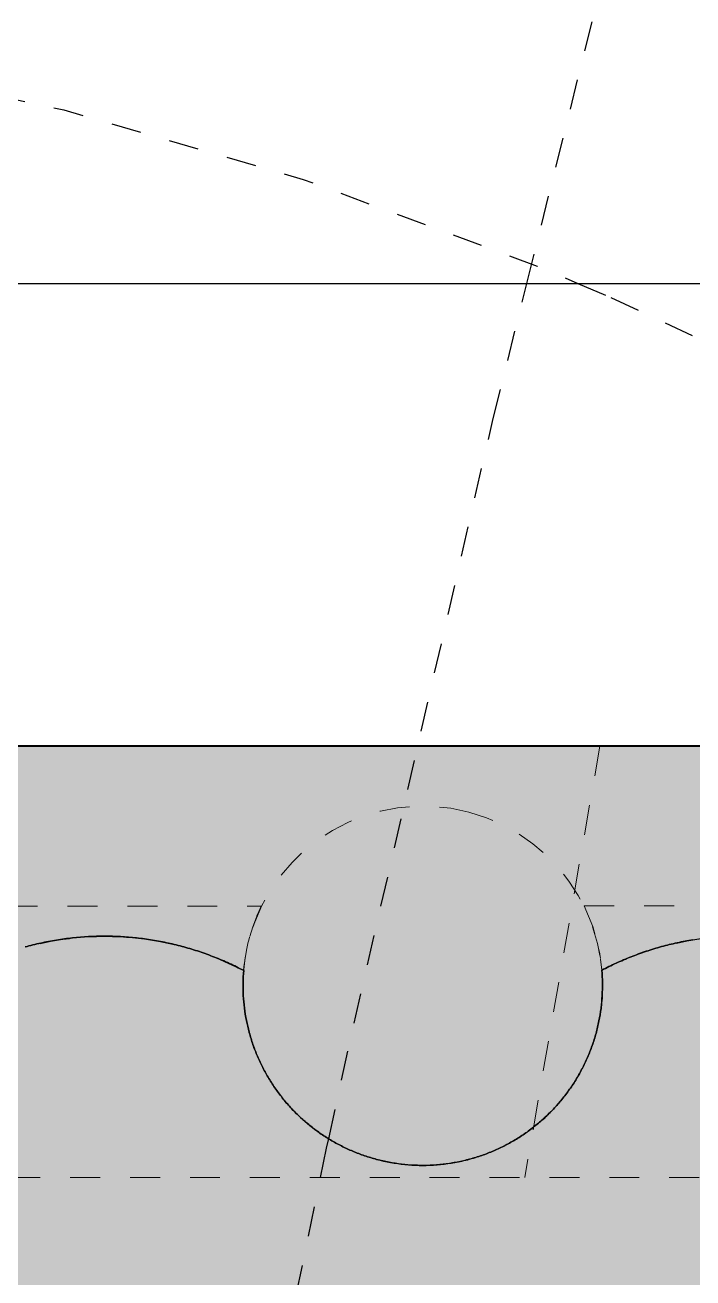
# Model space of a CAD drawing. Header units: metres. Extents: x -1147 to -802, y 5 to 567.
# Drawn here: x -1029.143 to -1026.913, y 544.278 to 548.462 of the extents above; entities that cross this region are included whole.
import ezdxf

# ---------------------------------------------------------------- set-up
doc = ezdxf.new("R2010")
doc.units = ezdxf.units.M
doc.linetypes.add('IMPORT-LNMK-LineTurn _3_', pattern=[0.0012, 0.0006, -0.0006])
doc.linetypes.add('JacobsDash', pattern=[0.0045, 0.003, -0.0015])
for name, color, linetype, lineweight in [('A-FLOR', 7, 'Continuous', 50), ('A-FLOR-PATT', 7, 'Continuous', 40), ('A-GENM', 7, 'Continuous', 35), ('A-GENM-HDLN', 7, 'JacobsDash', 15), ('S-BEAM', 7, 'Continuous', 50), ('S-BEAM-HDLN', 7, 'JacobsDash', 15), ('S-FNDN-HDLN', 7, 'JacobsDash', 15)]:
    doc.layers.add(name, color=color, linetype=linetype, lineweight=lineweight)

# ---------------------------------------------------------------- blocks, each defined once
blk = doc.blocks.new('T2DPAA-T2D-C3S-RW-M2D-100010_dwg-40802999-DRG-2873010 - GENERAL ARRANGEMENT PLAN')
at = {"color": 9, "linetype": 'IMPORT-LNMK-LineTurn _3_', "lineweight": 25, "true_color": 0xc3c3c3}
for p, q in [((53.1018, -600.3643), (55.1726, -600.2944)), ((55.1726, -600.2944), (55.6376, -600.2873)), ((52.7065, -600.3816), (53.1018, -600.3643)), ((55.6814, -600.4522), (55.6644, -600.5704)), ((55.6644, -600.5704), (55.5634, -601.1276))]:
    blk.add_line(p, q, dxfattribs=at)
at = {"color": 254, "linetype": 'IMPORT-LNMK-LineTurn _3_', "lineweight": 25, "true_color": 0xd5d5d5}
for p, q in [((50.1782, -600.5223), (52.6742, -600.383)), ((52.6742, -600.383), (52.7025, -600.3818)), ((52.7026, -600.3818), (52.7065, -600.3816))]:
    blk.add_line(p, q, dxfattribs=at)
at = {"color": 9, "linetype": 'IMPORT-LNMK-LineTurn _3_', "lineweight": 25, "true_color": 0xc3c3c3, "flags": 128}
for points in [[(55.759, -597.8117), (55.8005, -598.6438), (55.7816, -599.4767), (55.7024, -600.3061), (55.6814, -600.4522)], [(55.6376, -600.2873), (57.6723, -600.2563), (60.1722, -600.2688), (60.6001, -600.276), (61.6658, -600.3048)]]:
    blk.add_lwpolyline(points, dxfattribs=at)
blk = doc.blocks.new('T2DPAA-T2D-PWC-RW-M2D-100010_RoadDesign_rvt-1-DRG-2873010 - GENERAL ARRANGEMENT PLAN')
at = {"color": 254, "lineweight": 18, "true_color": 0xe3e3e3, "rotation": 75.11694444444437}
blk.add_blockref('T2DPAA-T2D-C3S-RW-M2D-100010_dwg-40802999-DRG-2873010 - GENERAL ARRANGEMENT PLAN', (-1722.337, 648.0105), dxfattribs=at)
blk = doc.blocks.new('Top of Pavement - RL A - Top of Pavement - RL A-68818558-DRG-2873010 - GENERAL ARRANGEMENT PLAN')
at = {"layer": 'A-GENM', "color": 253, "lineweight": 25, "true_color": 0xa3a3a3}
for points, knots in [([(133.061, 55.0586), (133.0956, 54.9286), (133.1661, 54.6631), (133.2728, 54.2618), (133.3809, 53.8549), (133.489, 53.4479), (133.5972, 53.041), (133.7053, 52.6341), (133.8134, 52.2271), (133.9216, 51.8201), (134.0297, 51.4132), (134.1379, 51.0062), (134.246, 50.5993), (134.3542, 50.1923), (134.4623, 49.7853), (134.5704, 49.3784), (134.6786, 48.9714), (134.7867, 48.5645), (134.8949, 48.1575), (135.003, 47.7505), (135.1111, 47.3436), (135.2193, 46.9366), (135.3274, 46.5296), (135.4356, 46.1227), (135.5437, 45.7157), (135.6519, 45.3087), (135.76, 44.9017), (135.8682, 44.4948), (135.9763, 44.0878), (136.0844, 43.6808), (136.1926, 43.2739), (136.3007, 42.8669), (136.4089, 42.4599), (136.517, 42.0529), (136.6252, 41.6459), (136.7333, 41.239), (136.8415, 40.832), (136.9496, 40.425), (137.0578, 40.018), (137.1659, 39.611), (137.274, 39.204), (137.3822, 38.7971), (137.4903, 38.3901), (137.5985, 37.9831), (137.7066, 37.5761), (137.8148, 37.1691), (137.9229, 36.7621), (138.0311, 36.3552), (138.1392, 35.9482), (138.2474, 35.5412), (138.3555, 35.1342), (138.4637, 34.7272), (138.5718, 34.3202), (138.6799, 33.9132), (138.7881, 33.5062), (138.8962, 33.0993), (139.0044, 32.6923), (139.1125, 32.2853), (139.2207, 31.8783), (139.3288, 31.4713), (139.437, 31.0643), (139.5451, 30.6573), (139.6533, 30.2503), (139.7614, 29.8433), (139.8696, 29.4363), (139.9777, 29.0294), (140.0858, 28.6224), (140.194, 28.2154), (140.3021, 27.8084), (140.4103, 27.4014), (140.5184, 26.9944), (140.6266, 26.5874), (140.7347, 26.1804), (140.8429, 25.7734), (140.951, 25.3664), (141.0592, 24.9595), (141.1673, 24.5525), (141.2754, 24.1455), (141.3836, 23.7385), (141.4917, 23.3315), (141.5999, 22.9245), (141.708, 22.5175), (141.8162, 22.1105), (141.9243, 21.7036), (142.0325, 21.2966), (142.1406, 20.8896), (142.2487, 20.4826), (142.3569, 20.0756), (142.465, 19.6686), (142.5732, 19.2616), (142.6813, 18.8547), (142.7895, 18.4477), (142.8976, 18.0407), (143.0058, 17.6337), (143.1139, 17.2268), (143.222, 16.8198), (143.3302, 16.4128), (143.4383, 16.0058), (143.5465, 15.5989), (143.6546, 15.1919), (143.7627, 14.7849), (143.8709, 14.3779), (143.961, 14.0387), (144.0331, 13.7674), (144.0871, 13.5639), (144.1412, 13.3605), (144.2133, 13.0892), (144.3034, 12.75), (144.4116, 12.3431), (144.5197, 11.9361), (144.6278, 11.5291), (144.736, 11.1222), (144.8444, 10.7153), (144.9524, 10.3083), (145.0595, 9.9011), (145.1678, 9.4942), (145.2607, 9.1557), (145.3386, 8.886), (145.3992, 8.6845), (145.4628, 8.484), (145.5289, 8.2844), (145.5965, 8.0852), (145.6648, 7.8863), (145.7327, 7.6873), (145.8221, 7.4215), (145.9107, 7.1555), (145.9993, 6.8894), (146.0883, 6.6235), (146.1998, 6.2912), (146.3336, 5.8925), (146.4672, 5.4936), (146.6007, 5.0948), (146.7343, 4.6959), (146.8681, 4.2972), (147.0025, 3.8987), (147.1372, 3.5003), (147.317, 2.9692), (147.4968, 2.4381), (147.6766, 1.907), (147.8114, 1.5086), (147.9462, 1.1103), (148.0811, 0.712), (148.2159, 0.3137), (148.3507, -0.0847), (148.4855, -0.483), (148.6204, -0.8813), (148.7552, -1.2796), (148.89, -1.6778), (149.0248, -2.0761), (149.1448, -2.4305), (149.2198, -2.6521), (149.2498, -2.7409)], [0.3006999, 0.3006999, 0.3006999, 0.3006999, 0.3034682, 0.3063584, 0.3092486, 0.3121387, 0.3150289, 0.3179191, 0.3208092, 0.3236994, 0.3265896, 0.3294798, 0.3323699, 0.3352601, 0.3381503, 0.3410405, 0.3439306, 0.3468208, 0.349711, 0.3526012, 0.3554913, 0.3583815, 0.3612717, 0.3641618, 0.367052, 0.3699422, 0.3728324, 0.3757225, 0.3786127, 0.3815029, 0.3843931, 0.3872832, 0.3901734, 0.3930636, 0.3959538, 0.3988439, 0.4017341, 0.4046243, 0.4075145, 0.4104046, 0.4132948, 0.416185, 0.4190751, 0.4219653, 0.4248555, 0.4277457, 0.4306358, 0.433526, 0.4364162, 0.4393064, 0.4421965, 0.4450867, 0.4479769, 0.4508671, 0.4537572, 0.4566474, 0.4595376, 0.4624277, 0.4653179, 0.4682081, 0.4710983, 0.4739884, 0.4768786, 0.4797688, 0.482659, 0.4855491, 0.4884393, 0.4913295, 0.4942197, 0.4971098, 0.5, 0.5028902, 0.5057803, 0.5086705, 0.5115607, 0.5144509, 0.517341, 0.5202312, 0.5231214, 0.5260116, 0.5289017, 0.5317919, 0.5346821, 0.5375723, 0.5404624, 0.5433526, 0.5462428, 0.5491329, 0.5520231, 0.5549133, 0.5578035, 0.5606936, 0.5635838, 0.566474, 0.5693642, 0.5722543, 0.5751445, 0.5780347, 0.5809249, 0.583815, 0.5867052, 0.5895954, 0.5924855, 0.5939306, 0.5953757, 0.5968208, 0.5982659, 0.6011561, 0.6040462, 0.6069364, 0.6098266, 0.6127168, 0.6156069, 0.6184971, 0.6213873, 0.6242775, 0.6271676, 0.6286127, 0.6300578, 0.6315029, 0.632948, 0.6343931, 0.6358382, 0.6372832, 0.6387283, 0.6416185, 0.6430636, 0.6445087, 0.6473988, 0.650289, 0.6531792, 0.6560694, 0.6589595, 0.6618497, 0.6647399, 0.6676301, 0.6705202, 0.6763006, 0.6791908, 0.6820809, 0.6849711, 0.6878613, 0.6907514, 0.6936416, 0.6965318, 0.699422, 0.7023121, 0.7052023, 0.7080925, 0.7109827, 0.7129166, 0.7129166, 0.7129166, 0.7129166]), ([(133.061, 55.0586), (133.0956, 54.9286), (133.1661, 54.6631), (133.2728, 54.2618), (133.3809, 53.8549), (133.489, 53.4479), (133.5972, 53.041), (133.7053, 52.6341), (133.8134, 52.2271), (133.9216, 51.8201), (134.0297, 51.4132), (134.1379, 51.0062), (134.246, 50.5993), (134.3542, 50.1923), (134.4623, 49.7853), (134.5704, 49.3784), (134.6786, 48.9714), (134.7867, 48.5645), (134.8949, 48.1575), (135.003, 47.7505), (135.1111, 47.3436), (135.2193, 46.9366), (135.3274, 46.5296), (135.4356, 46.1227), (135.5437, 45.7157), (135.6519, 45.3087), (135.76, 44.9017), (135.8682, 44.4948), (135.9763, 44.0878), (136.0844, 43.6808), (136.1926, 43.2739), (136.3007, 42.8669), (136.4089, 42.4599), (136.517, 42.0529), (136.6252, 41.6459), (136.7333, 41.239), (136.8415, 40.832), (136.9496, 40.425), (137.0578, 40.018), (137.1659, 39.611), (137.274, 39.204), (137.3822, 38.7971), (137.4903, 38.3901), (137.5985, 37.9831), (137.7066, 37.5761), (137.8148, 37.1691), (137.9229, 36.7621), (138.0311, 36.3552), (138.1392, 35.9482), (138.2474, 35.5412), (138.3555, 35.1342), (138.4637, 34.7272), (138.5718, 34.3202), (138.6799, 33.9132), (138.7881, 33.5062), (138.8962, 33.0993), (139.0044, 32.6923), (139.1125, 32.2853), (139.2207, 31.8783), (139.3288, 31.4713), (139.437, 31.0643), (139.5451, 30.6573), (139.6533, 30.2503), (139.7614, 29.8433), (139.8696, 29.4363), (139.9777, 29.0294), (140.0858, 28.6224), (140.194, 28.2154), (140.3021, 27.8084), (140.4103, 27.4014), (140.5184, 26.9944), (140.6266, 26.5874), (140.7347, 26.1804), (140.8429, 25.7734), (140.951, 25.3664), (141.0592, 24.9595), (141.1673, 24.5525), (141.2754, 24.1455), (141.3836, 23.7385), (141.5278, 23.1958), (141.672, 22.6532), (141.8162, 22.1105), (141.9243, 21.7036), (142.0325, 21.2966), (142.1406, 20.8896), (142.2487, 20.4826), (142.3569, 20.0756), (142.465, 19.6686), (142.5732, 19.2616), (142.6813, 18.8547), (142.7895, 18.4477), (142.8976, 18.0407), (143.0058, 17.6337), (143.1139, 17.2268), (143.222, 16.8198), (143.3302, 16.4128), (143.4383, 16.0058), (143.5465, 15.5989), (143.6546, 15.1919), (143.7627, 14.7849), (143.8709, 14.3779), (143.961, 14.0387), (144.0331, 13.7674), (144.0871, 13.5639), (144.1412, 13.3605), (144.2133, 13.0892), (144.3034, 12.75), (144.4116, 12.3431), (144.5197, 11.9361), (144.6278, 11.5291), (144.736, 11.1222), (144.8444, 10.7153), (144.9524, 10.3083), (145.0595, 9.9011), (145.1678, 9.4942), (145.2607, 9.1557), (145.3386, 8.886), (145.3992, 8.6845), (145.4628, 8.484), (145.5289, 8.2844), (145.5965, 8.0852), (145.6648, 7.8863), (145.7327, 7.6873), (145.8221, 7.4215), (145.9107, 7.1555), (145.9993, 6.8894), (146.0883, 6.6235), (146.1998, 6.2912), (146.3336, 5.8925), (146.4672, 5.4936), (146.6007, 5.0948), (146.7343, 4.6959), (146.8681, 4.2972), (147.0025, 3.8987), (147.1372, 3.5003), (147.2721, 3.102), (147.4069, 2.7037), (147.5418, 2.3053), (147.6766, 1.907), (147.8114, 1.5086), (147.9462, 1.1103), (148.0811, 0.712), (148.2159, 0.3137), (148.3507, -0.0847), (148.4855, -0.483), (148.6204, -0.8813), (148.7552, -1.2796), (148.89, -1.6778), (149.0248, -2.0761), (149.1448, -2.4305), (149.2198, -2.6521), (149.2498, -2.7409)], [0.3006999, 0.3006999, 0.3006999, 0.3006999, 0.3034682, 0.3063584, 0.3092486, 0.3121387, 0.3150289, 0.3179191, 0.3208092, 0.3236994, 0.3265896, 0.3294798, 0.3323699, 0.3352601, 0.3381503, 0.3410405, 0.3439306, 0.3468208, 0.349711, 0.3526012, 0.3554913, 0.3583815, 0.3612717, 0.3641618, 0.367052, 0.3699422, 0.3728324, 0.3757225, 0.3786127, 0.3815029, 0.3843931, 0.3872832, 0.3901734, 0.3930636, 0.3959538, 0.3988439, 0.4017341, 0.4046243, 0.4075145, 0.4104046, 0.4132948, 0.416185, 0.4190751, 0.4219653, 0.4248555, 0.4277457, 0.4306358, 0.433526, 0.4364162, 0.4393064, 0.4421965, 0.4450867, 0.4479769, 0.4508671, 0.4537572, 0.4566474, 0.4595376, 0.4624277, 0.4653179, 0.4682081, 0.4710983, 0.4739884, 0.4768786, 0.4797688, 0.482659, 0.4855491, 0.4884393, 0.4913295, 0.4942197, 0.4971098, 0.5, 0.5028902, 0.5057803, 0.5086705, 0.5115607, 0.5144509, 0.517341, 0.5202312, 0.5231214, 0.5260116, 0.5317919, 0.5346821, 0.5375723, 0.5404624, 0.5433526, 0.5462428, 0.5491329, 0.5520231, 0.5549133, 0.5578035, 0.5606936, 0.5635838, 0.566474, 0.5693642, 0.5722543, 0.5751445, 0.5780347, 0.5809249, 0.583815, 0.5867052, 0.5895954, 0.5924855, 0.5939306, 0.5953757, 0.5968208, 0.5982659, 0.6011561, 0.6040462, 0.6069364, 0.6098266, 0.6127168, 0.6156069, 0.6184971, 0.6213873, 0.6242775, 0.6271676, 0.6286127, 0.6300578, 0.6315029, 0.632948, 0.6343931, 0.6358382, 0.6372832, 0.6387283, 0.6416185, 0.6430636, 0.6445087, 0.6473988, 0.650289, 0.6531792, 0.6560694, 0.6589595, 0.6618497, 0.6647399, 0.6676301, 0.6705202, 0.6734104, 0.6763006, 0.6791908, 0.6820809, 0.6849711, 0.6878613, 0.6907514, 0.6936416, 0.6965318, 0.699422, 0.7023121, 0.7052023, 0.7080925, 0.7109827, 0.7129166, 0.7129166, 0.7129166, 0.7129166])]:
    blk.add_open_spline(points, degree=3, knots=knots, dxfattribs=at)
blk = doc.blocks.new('T2DPAA-T2D-C3S-RS-M3D-100334_rvt-1-DRG-2873010 - GENERAL ARRANGEMENT PLAN')
at = {"layer": 'A-GENM', "color": 9, "lineweight": 25, "true_color": 0xbebebe}
for points, knots in [([(-1129.5211, 545.3961), (-1129.5036, 545.3999), (-1129.4509, 545.4099), (-1129.3618, 545.4195), (-1129.2363, 545.4195), (-1129.1473, 545.4075), (-1129.0948, 545.3961)], [-0.7222222, -0.7222222, -0.7222222, -0.7222222, -0.6666667, -0.5555556, -0.4444444, -0.2777778, -0.2777778, -0.2777778, -0.2777778]), ([(-1127.3434, 545.4071), (-1127.3081, 545.4128), (-1127.2368, 545.4205), (-1127.1113, 545.4205), (-1127.0223, 545.4085), (-1126.9698, 545.397)], [-0.6666667, -0.6666667, -0.6666667, -0.6666667, -0.5555556, -0.4444444, -0.2777778, -0.2777778, -0.2777778, -0.2777778]), ([(-1128.8433, 545.3045), (-1128.8457, 545.2767), (-1128.8463, 545.2347), (-1128.8426, 545.193), (-1128.8408, 545.1792)], [-1, -1, -1, -1, -0.9, -0.85, -0.85, -0.85, -0.85]), ([(-1128.3996, 544.6737), (-1128.3687, 544.6655), (-1128.3056, 544.6541), (-1128.2094, 544.6521), (-1128.1283, 544.6635), (-1128.0803, 544.6765), (-1128.0633, 544.6819)], [-1, -1, -1, -1, -0.9166667, -0.8333333, -0.75, -0.7037037, -0.7037037, -0.7037037, -0.7037037])]:
    blk.add_open_spline(points, degree=3, knots=knots, dxfattribs=at)
at = {"layer": 'A-GENM', "color": 253, "lineweight": 25, "true_color": 0xa3a3a3}
for points in [[(-1129.3616, 545.4176), (-1129.3795, 545.4166), (-1129.3974, 545.4152), (-1129.4152, 545.4133)], [(-1129.308, 545.419), (-1129.3259, 545.419), (-1129.3438, 545.4186), (-1129.3616, 545.4176)], [(-1129.2543, 545.4176), (-1129.2722, 545.4186), (-1129.2901, 545.419), (-1129.308, 545.419)], [(-1129.2008, 545.4133), (-1129.2186, 545.4152), (-1129.2364, 545.4166), (-1129.2543, 545.4176)], [(-1129.5211, 545.3961), (-1129.5386, 545.3922), (-1129.556, 545.388), (-1129.5732, 545.3832)], [(-1129.4684, 545.4061), (-1129.486, 545.4032), (-1129.5036, 545.3999), (-1129.5211, 545.3961)], [(-1129.4152, 545.4133), (-1129.433, 545.4114), (-1129.4507, 545.409), (-1129.4684, 545.4061)], [(-1129.1476, 545.4061), (-1129.1652, 545.409), (-1129.183, 545.4114), (-1129.2008, 545.4133)], [(-1129.0948, 545.3961), (-1129.1123, 545.3999), (-1129.1299, 545.4032), (-1129.1476, 545.4061)], [(-1129.0427, 545.3832), (-1129.06, 545.388), (-1129.0774, 545.3922), (-1129.0948, 545.3961)], [(-1128.9913, 545.3676), (-1129.0083, 545.3733), (-1129.0255, 545.3785), (-1129.0427, 545.3832)], [(-1127.4483, 545.3842), (-1127.4655, 545.3795), (-1127.4827, 545.3743), (-1127.4997, 545.3686)], [(-1127.3961, 545.3971), (-1127.4136, 545.3932), (-1127.431, 545.389), (-1127.4483, 545.3842)], [(-1127.3434, 545.4071), (-1127.3611, 545.4042), (-1127.3787, 545.4009), (-1127.3961, 545.3971)], [(-1128.9409, 545.3492), (-1128.9575, 545.3558), (-1128.9744, 545.3619), (-1128.9913, 545.3676)], [(-1128.8915, 545.3282), (-1128.9078, 545.3356), (-1128.9242, 545.3427), (-1128.9409, 545.3492)], [(-1127.5501, 545.3502), (-1127.5668, 545.3436), (-1127.5832, 545.3366), (-1127.5995, 545.3292)], [(-1127.4997, 545.3686), (-1127.5166, 545.3629), (-1127.5335, 545.3568), (-1127.5501, 545.3502)], [(-1128.8433, 545.3045), (-1128.8592, 545.3128), (-1128.8752, 545.3207), (-1128.8915, 545.3282)], [(-1128.8454, 545.2627), (-1128.8452, 545.2767), (-1128.8445, 545.2906), (-1128.8433, 545.3045)], [(-1127.5995, 545.3292), (-1127.6158, 545.3217), (-1127.6319, 545.3138), (-1127.6477, 545.3055)], [(-1127.6477, 545.3055), (-1127.6465, 545.2914), (-1127.6458, 545.2772), (-1127.6455, 545.263)], [(-1128.8446, 545.2209), (-1128.8453, 545.2348), (-1128.8456, 545.2488), (-1128.8454, 545.2627)], [(-1127.6455, 545.263), (-1127.6453, 545.2488), (-1127.6456, 545.2346), (-1127.6464, 545.2204)], [(-1128.8408, 545.1792), (-1128.8426, 545.193), (-1128.8438, 545.2069), (-1128.8446, 545.2209)], [(-1128.8342, 545.1378), (-1128.8369, 545.1515), (-1128.8391, 545.1653), (-1128.8408, 545.1792)], [(-1127.6503, 545.178), (-1127.652, 545.1639), (-1127.6543, 545.1499), (-1127.6571, 545.136)], [(-1128.8251, 545.0985), (-1128.8286, 545.1115), (-1128.8316, 545.1246), (-1128.8342, 545.1378)], [(-1127.6571, 545.136), (-1127.6599, 545.122), (-1127.6632, 545.1082), (-1127.6669, 545.0945)], [(-1128.8124, 545.057), (-1128.8169, 545.0702), (-1128.821, 545.0836), (-1128.8247, 545.0971)], [(-1127.6669, 545.0945), (-1127.6688, 545.0877), (-1127.6728, 545.0741), (-1127.6773, 545.0606), (-1127.6797, 545.0539)], [(-1128.7973, 545.018), (-1128.8028, 545.0308), (-1128.8078, 545.0439), (-1128.8124, 545.057)], [(-1127.6797, 545.0539), (-1127.6844, 545.0405), (-1127.6896, 545.0273), (-1127.6953, 545.0143)], [(-1128.7795, 544.9801), (-1128.7859, 544.9925), (-1128.7918, 545.0052), (-1128.7973, 545.018)], [(-1127.6953, 545.0143), (-1127.7009, 545.0013), (-1127.7071, 544.9884), (-1127.7136, 544.9758)], [(-1128.7591, 544.9435), (-1128.7663, 544.9555), (-1128.7731, 544.9677), (-1128.7795, 544.9801)], [(-1128.7362, 544.9084), (-1128.7443, 544.9199), (-1128.7519, 544.9316), (-1128.7591, 544.9435)], [(-1127.7347, 544.9388), (-1127.7421, 544.9267), (-1127.75, 544.9149), (-1127.7583, 544.9034)], [(-1128.711, 544.8751), (-1128.7198, 544.8859), (-1128.7282, 544.897), (-1128.7362, 544.9084)], [(-1128.6834, 544.8435), (-1128.693, 544.8537), (-1128.7022, 544.8642), (-1128.711, 544.8751)], [(-1127.7583, 544.9034), (-1127.7666, 544.8918), (-1127.7753, 544.8806), (-1127.7844, 544.8697)], [(-1128.6538, 544.814), (-1128.664, 544.8235), (-1128.6739, 544.8333), (-1128.6834, 544.8435)], [(-1127.8128, 544.838), (-1127.8226, 544.8277), (-1127.8328, 544.8178), (-1127.8434, 544.8083)], [(-1127.7844, 544.8697), (-1127.7935, 544.8588), (-1127.8029, 544.8482), (-1127.8128, 544.838)], [(-1128.6221, 544.7866), (-1128.633, 544.7953), (-1128.6435, 544.8045), (-1128.6538, 544.814)], [(-1128.5886, 544.7614), (-1128.6001, 544.7694), (-1128.6112, 544.7778), (-1128.6221, 544.7866)], [(-1127.8434, 544.8083), (-1127.8539, 544.7988), (-1127.8648, 544.7896), (-1127.876, 544.7809)], [(-1128.5534, 544.7387), (-1128.5654, 544.7458), (-1128.5772, 544.7534), (-1128.5886, 544.7614)], [(-1127.9104, 544.7559), (-1127.9222, 544.7479), (-1127.9343, 544.7404), (-1127.9466, 544.7334)], [(-1127.876, 544.7809), (-1127.8871, 544.7722), (-1127.8986, 544.7638), (-1127.9104, 544.7559)], [(-1128.5168, 544.7185), (-1128.5292, 544.7248), (-1128.5415, 544.7315), (-1128.5534, 544.7387)], [(-1128.4788, 544.7008), (-1128.4917, 544.7063), (-1128.5043, 544.7121), (-1128.5168, 544.7185)], [(-1127.9843, 544.7135), (-1127.997, 544.7073), (-1128.01, 544.7016), (-1128.0232, 544.6963)], [(-1127.9466, 544.7334), (-1127.9589, 544.7263), (-1127.9715, 544.7196), (-1127.9843, 544.7135)], [(-1128.4397, 544.6859), (-1128.4529, 544.6904), (-1128.4659, 544.6954), (-1128.4788, 544.7008)], [(-1128.3996, 544.6737), (-1128.4131, 544.6773), (-1128.4264, 544.6814), (-1128.4397, 544.6859)], [(-1128.358, 544.6643), (-1128.372, 544.6669), (-1128.3859, 544.6701), (-1128.3996, 544.6737)], [(-1128.3159, 544.6578), (-1128.33, 544.6594), (-1128.3441, 544.6616), (-1128.358, 544.6643)], [(-1128.1461, 544.6619), (-1128.1601, 544.6596), (-1128.1742, 544.6577), (-1128.1884, 544.6563)], [(-1128.1044, 544.6704), (-1128.1182, 544.6671), (-1128.1321, 544.6643), (-1128.1461, 544.6619)], [(-1128.0633, 544.6819), (-1128.0769, 544.6776), (-1128.0906, 544.6738), (-1128.1044, 544.6704)], [(-1128.0232, 544.6963), (-1128.0364, 544.691), (-1128.0498, 544.6862), (-1128.0633, 544.6819)], [(-1128.2735, 544.6543), (-1128.2877, 544.6549), (-1128.3018, 544.6561), (-1128.3159, 544.6578)], [(-1128.2309, 544.6538), (-1128.2451, 544.6534), (-1128.2593, 544.6536), (-1128.2735, 544.6543)], [(-1128.1884, 544.6563), (-1128.2025, 544.655), (-1128.2167, 544.6541), (-1128.2309, 544.6538)]]:
    blk.add_open_spline(points, degree=3, dxfattribs=at)
at = {"layer": 'A-GENM', "color": 9, "lineweight": 25, "true_color": 0xbebebe}
for points in [[(-1129.5732, 545.3832), (-1129.556, 545.388), (-1129.5386, 545.3922), (-1129.5211, 545.3961)], [(-1129.0948, 545.3961), (-1129.0774, 545.3922), (-1129.06, 545.388), (-1129.0427, 545.3832)], [(-1129.0427, 545.3832), (-1129.0255, 545.3785), (-1129.0083, 545.3733), (-1128.9913, 545.3676)], [(-1127.4997, 545.3686), (-1127.4827, 545.3743), (-1127.4655, 545.3795), (-1127.4483, 545.3842)], [(-1127.4483, 545.3842), (-1127.431, 545.389), (-1127.4136, 545.3932), (-1127.3961, 545.3971)], [(-1127.3961, 545.3971), (-1127.3787, 545.4009), (-1127.3611, 545.4042), (-1127.3434, 545.4071)], [(-1128.9913, 545.3676), (-1128.9744, 545.3619), (-1128.9575, 545.3558), (-1128.9409, 545.3492)], [(-1128.9409, 545.3492), (-1128.9242, 545.3427), (-1128.9078, 545.3356), (-1128.8915, 545.3282)], [(-1127.5995, 545.3292), (-1127.5832, 545.3366), (-1127.5668, 545.3437), (-1127.5501, 545.3502)], [(-1127.5501, 545.3502), (-1127.5335, 545.3568), (-1127.5166, 545.3629), (-1127.4997, 545.3686)], [(-1128.8915, 545.3282), (-1128.8752, 545.3207), (-1128.8592, 545.3128), (-1128.8433, 545.3045)], [(-1127.6503, 545.178), (-1127.6485, 545.1921), (-1127.6459, 545.2204), (-1127.645, 545.263), (-1127.6465, 545.2914), (-1127.6477, 545.3055)], [(-1127.6477, 545.3055), (-1127.6319, 545.3138), (-1127.6158, 545.3217), (-1127.5995, 545.3292)], [(-1128.8408, 545.1792), (-1128.8391, 545.1653), (-1128.8369, 545.1515), (-1128.8342, 545.1378)], [(-1127.6571, 545.136), (-1127.6543, 545.1499), (-1127.652, 545.1639), (-1127.6503, 545.178)], [(-1128.8342, 545.1378), (-1128.8316, 545.1246), (-1128.8286, 545.1115), (-1128.8251, 545.0985)], [(-1127.6669, 545.0945), (-1127.6632, 545.1082), (-1127.6599, 545.122), (-1127.6571, 545.136)], [(-1128.8247, 545.0971), (-1128.821, 545.0836), (-1128.8169, 545.0702), (-1128.8123, 545.0571)], [(-1127.6797, 545.0539), (-1127.675, 545.0673), (-1127.6707, 545.0808), (-1127.6669, 545.0945)], [(-1128.8123, 545.0571), (-1128.8078, 545.0439), (-1128.8027, 545.0308), (-1128.7973, 545.018)], [(-1127.6953, 545.0143), (-1127.6896, 545.0273), (-1127.6844, 545.0405), (-1127.6797, 545.0539)], [(-1128.7973, 545.018), (-1128.7918, 545.0052), (-1128.7859, 544.9925), (-1128.7795, 544.9801)], [(-1127.7136, 544.9758), (-1127.7071, 544.9884), (-1127.7009, 545.0013), (-1127.6953, 545.0143)], [(-1128.7795, 544.9801), (-1128.7731, 544.9677), (-1128.7663, 544.9555), (-1128.7591, 544.9435)], [(-1127.7347, 544.9388), (-1127.7272, 544.9509), (-1127.7202, 544.9633), (-1127.7136, 544.9758)], [(-1128.7591, 544.9435), (-1128.7519, 544.9316), (-1128.7443, 544.9199), (-1128.7362, 544.9084)], [(-1127.7583, 544.9034), (-1127.75, 544.9149), (-1127.7421, 544.9267), (-1127.7347, 544.9388)], [(-1128.7362, 544.9084), (-1128.7282, 544.897), (-1128.7198, 544.8859), (-1128.711, 544.8751)], [(-1128.711, 544.8751), (-1128.7022, 544.8642), (-1128.693, 544.8537), (-1128.6834, 544.8435)], [(-1127.7844, 544.8697), (-1127.7753, 544.8806), (-1127.7666, 544.8918), (-1127.7583, 544.9034)], [(-1128.6834, 544.8435), (-1128.6739, 544.8333), (-1128.664, 544.8235), (-1128.6538, 544.814)], [(-1127.8434, 544.8083), (-1127.8328, 544.8178), (-1127.8226, 544.8277), (-1127.8128, 544.838)], [(-1127.8128, 544.838), (-1127.8029, 544.8482), (-1127.7935, 544.8588), (-1127.7844, 544.8697)], [(-1128.6538, 544.814), (-1128.6333, 544.795), (-1128.6115, 544.7774), (-1128.5886, 544.7614)], [(-1127.876, 544.7809), (-1127.8648, 544.7896), (-1127.8539, 544.7988), (-1127.8434, 544.8083)], [(-1128.5886, 544.7614), (-1128.5772, 544.7534), (-1128.5654, 544.7458), (-1128.5534, 544.7387)], [(-1127.9466, 544.7334), (-1127.9343, 544.7404), (-1127.9222, 544.7479), (-1127.9104, 544.7559)], [(-1127.9104, 544.7559), (-1127.8986, 544.7638), (-1127.8871, 544.7722), (-1127.876, 544.7809)], [(-1128.5534, 544.7387), (-1128.5415, 544.7315), (-1128.5292, 544.7248), (-1128.5168, 544.7185)], [(-1128.5168, 544.7185), (-1128.5043, 544.7121), (-1128.4916, 544.7063), (-1128.4788, 544.7008)], [(-1128.0232, 544.6963), (-1128.01, 544.7015), (-1127.997, 544.7073), (-1127.9843, 544.7135)], [(-1127.9843, 544.7135), (-1127.9715, 544.7197), (-1127.9589, 544.7263), (-1127.9466, 544.7334)], [(-1128.4788, 544.7008), (-1128.4659, 544.6954), (-1128.4529, 544.6904), (-1128.4397, 544.6859)], [(-1128.4397, 544.6859), (-1128.4264, 544.6814), (-1128.4131, 544.6773), (-1128.3996, 544.6737)], [(-1128.0633, 544.6819), (-1128.0498, 544.6862), (-1128.0364, 544.691), (-1128.0232, 544.6963)]]:
    blk.add_open_spline(points, degree=3, dxfattribs=at)
at = {"layer": 'A-GENM', "color": 253, "lineweight": 25, "true_color": 0xa3a3a3}
for points, knots in [([(-1127.6464, 545.2204), (-1127.647, 545.2098), (-1127.6481, 545.1956), (-1127.6498, 545.1815), (-1127.6503, 545.178)], [-0.92592593, -0.92592593, -0.92592593, -0.92592593, -0.89814815, -0.88888889, -0.88888889, -0.88888889, -0.88888889]), ([(-1127.7136, 544.9758), (-1127.7153, 544.9727), (-1127.722, 544.9602), (-1127.7291, 544.9479), (-1127.7347, 544.9388)], [-0.7037037, -0.7037037, -0.7037037, -0.7037037, -0.69444444, -0.66666667, -0.66666667, -0.66666667, -0.66666667])]:
    blk.add_open_spline(points, degree=3, knots=knots, dxfattribs=at)
at = {"layer": 'A-GENM', "color": 253, "lineweight": 25, "true_color": 0xa3a3a3, "rotation": 75.11694444444437}
blk.add_blockref('Top of Pavement - RL A - Top of Pavement - RL A-68818558-DRG-2873010 - GENERAL ARRANGEMENT PLAN', (-1134.0578, 404.8616), dxfattribs=at)
blk = doc.blocks.new('20_SFR_WSC_ShotcreteWall_ArchFlatBack_Datum - ArchWall_PileSize_1200-8656190-DRG-2873010 - GENERAL ARRANGEMENT PLAN')
at = {"layer": 'A-GENM-HDLN', "color": 252, "true_color": 0x888888}
for p, q in [((0.5392, 0.8633), (1.5858, 0.8633)), ((0.5392, 0.8633), (0.5676, 0.7944)), ((1.5741, 0.8377), (1.5858, 0.8633)), ((1.5704, 0.8289), (1.5736, 0.8366)), ((0.5676, 0.7944), (0.5715, 0.7828)), ((0.5728, 0.7787), (0.5873, 0.7226)), ((1.5429, 0.7456), (1.5469, 0.7605)), ((0.5873, 0.7226), (0.5905, 0.7061)), ((0.5907, 0.7051), (0.5939, 0.6854)), ((0.5942, 0.6833), (0.598, 0.649)), ((1.5282, 0.662), (1.5305, 0.6813)), ((1.527, 0.649), (1.5281, 0.661))]:
    blk.add_line(p, q, dxfattribs=at)
at = {"layer": 'A-GENM-HDLN', "color": 252, "true_color": 0x888888, "flags": 128}
for points in [[(1.5473, 0.762), (1.5574, 0.7944), (1.5698, 0.8274)], [(1.527, 0.649), (1.4294, 0.6936), (1.3277, 0.7276), (1.2228, 0.7504), (1.1161, 0.7619), (1.0089, 0.7619), (0.9022, 0.7504), (0.7973, 0.7276), (0.6956, 0.6936), (0.598, 0.649)], [(1.5308, 0.6835), (1.5377, 0.7226), (1.5426, 0.7444)]]:
    blk.add_lwpolyline(points, dxfattribs=at)
blk = doc.blocks.new('20_SFR_WSC_ShotcreteWall_ArchFlatBack_Datum - ArchWall_PileSize_1200-8656242-DRG-2873010 - GENERAL ARRANGEMENT PLAN')
at = {"layer": 'A-GENM-HDLN', "color": 252, "true_color": 0x888888}
for p, q in [((0.5392, 0.8633), (1.5857, 0.8633)), ((1.5438, 0.7495), (1.5448, 0.7535)), ((0.5873, 0.7226), (0.591, 0.7036)), ((0.5912, 0.7026), (0.5936, 0.6875)), ((0.5939, 0.6854), (0.598, 0.649)), ((1.5283, 0.6637), (1.5295, 0.6742)), ((1.5269, 0.649), (1.5282, 0.6627))]:
    blk.add_line(p, q, dxfattribs=at)
at = {"layer": 'A-GENM-HDLN', "color": 252, "true_color": 0x888888, "flags": 128}
for points in [[(0.5392, 0.8633), (0.5676, 0.7944), (0.5873, 0.7226)], [(1.5452, 0.755), (1.5573, 0.7944), (1.5857, 0.8633)], [(1.5269, 0.649), (1.4293, 0.6936), (1.3276, 0.7276), (1.2227, 0.7504), (1.1161, 0.7619), (1.0088, 0.7619), (0.9021, 0.7504), (0.7973, 0.7276), (0.6955, 0.6936), (0.598, 0.649)], [(1.5298, 0.6764), (1.5375, 0.7226), (1.5435, 0.7483)]]:
    blk.add_lwpolyline(points, dxfattribs=at)

msp = doc.modelspace()

# ---------------------------------------------------------------- hatches: boundary and pattern name
at = {"layer": 'A-FLOR-PATT', "lineweight": 5, "true_color": 0xe1e1e1}
h = msp.add_hatch(color=254, dxfattribs=at)
h.paths.add_polyline_path([(-1025.2425, 507.7099), (-1024.9578, 509.3464), (-1025.4129, 509.3472), (-1025.328, 508.5308)])
h.paths.add_polyline_path([(-1024.6508, 521.0109), (-1024.6888, 521.3724), (-1024.705, 521.6018), (-1024.7225, 522.22), (-1024.7202, 522.3432), (-1024.68, 523.1174), (-1024.5745, 523.9112), (-1022.6533, 534.9359), (-1022.5017, 535.7941), (-1021.996, 538.5181), (-1021.9412, 538.6558), (-1021.9145, 538.6976), (-1021.8131, 538.8044), (-1021.7855, 538.8242), (-1021.7336, 538.8568), (-1021.6322, 538.8968), (-1021.5893, 538.9073), (-1021.4441, 538.9149), (-1021.3912, 538.9073), (-1021.2477, 538.8568), (-1021.2091, 538.8347), (-1021.1006, 538.7419), (-1021.0673, 538.7003), (-1021.0006, 538.574), (-1020.9699, 538.4751), (-1020.9102, 538.2721), (-1020.7847, 537.7809), (-1020.7018, 537.3821), (-1020.6377, 536.996), (-1020.5593, 536.2828), (-1020.5523, 536.1555), (-1020.5323, 535.5099), (-1020.5338, 535.3662), (-1020.5649, 534.7368), (-1020.5755, 534.6152), (-1020.5962, 534.4158), (-1018.5715, 546.0535), (-1029.229, 546.0535), (-1029.2319, 546.0369), (-1026.6273, 521.0144), (-1024.7034, 521.011)])
h.paths.add_polyline_path([(-1021.0896, 544.2777), (-1021.8441, 544.2777), (-1021.4668, 545.0322), (-1021.2466, 544.5918)])
h = msp.add_hatch(color=254, dxfattribs=at)
h.paths.add_polyline_path([(-1025.2425, 507.7099), (-1025.4129, 509.3472), (-1025.6984, 509.3477), (-1025.4667, 508.5152)])
h.paths.add_polyline_path([(-1026.6273, 521.0144), (-1029.2319, 546.0369), (-1031.803, 531.2789), (-1028.947, 521.0185)])

# ---------------------------------------------------------------- linework, layer by layer
at = {"layer": 'A-FLOR', "color": 252, "lineweight": 25, "true_color": 0x888888}
msp.add_line((-1035.3893, 546.0535), (-1004.6133, 546.0535), dxfattribs=at)
at = {"layer": 'S-BEAM', "lineweight": 40}
msp.add_line((-1022.1934, 546.0536), (-1035.392, 546.0536), dxfattribs=at)
at = {"layer": 'S-BEAM-HDLN'}
for p, q in [((-1027.2238, 546.0536), (-1027.4746, 544.6136)), ((-1035.392, 544.6136), (-1022.1934, 544.6136))]:
    msp.add_line(p, q, dxfattribs=at)
at = {"layer": 'S-FNDN-HDLN'}
for start, end in [(75.1169, 255.1169), (255.1169, 75.1169)]:
    msp.add_arc((-1027.8151, 545.2536), 0.6, start, end, dxfattribs=at)

# ---------------------------------------------------------------- block references
at = {"lineweight": 5}
for name in ['T2DPAA-T2D-PWC-RW-M2D-100010_RoadDesign_rvt-1-DRG-2873010 - GENERAL ARRANGEMENT PLAN', 'T2DPAA-T2D-C3S-RS-M3D-100334_rvt-1-DRG-2873010 - GENERAL ARRANGEMENT PLAN']:
    msp.add_blockref(name, (100.4304, 0), dxfattribs=at)
at = {"layer": 'A-GENM-HDLN', "color": 252, "true_color": 0x888888, "rotation": 3.49943060736561e-05}
for name, p in [('20_SFR_WSC_ShotcreteWall_ArchFlatBack_Datum - ArchWall_PileSize_1200-8656190-DRG-2873010 - GENERAL ARRANGEMENT PLAN', (-1029.9401, 544.6557)), ('20_SFR_WSC_ShotcreteWall_ArchFlatBack_Datum - ArchWall_PileSize_1200-8656242-DRG-2873010 - GENERAL ARRANGEMENT PLAN', (-1027.8151, 544.6567))]:
    msp.add_blockref(name, p, dxfattribs=at)

doc.saveas('drawing.dxf')
